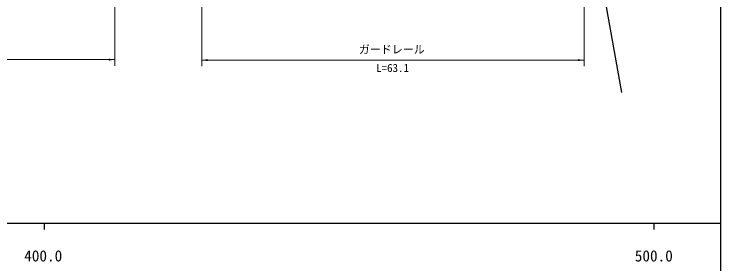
# Model space of a CAD drawing. Units: millimetres, scale not verified. Extents: x 40000 to 680000, y 20000 to 380000.
# Drawn here: x 463072 to 579000, y 198357 to 239231 of the extents above; entities that cross this region are included whole.
import ezdxf
from ezdxf.enums import TextEntityAlignment as Align

# ---------------------------------------------------------------- set-up
doc = ezdxf.new("R2010")
doc.units = ezdxf.units.MM
doc.header["$LTSCALE"] = 1000
for name, color, linetype, lineweight in [('M-BMK-OTRS', 5, 'Continuous', 13), ('M-STR-HTXT', 7, 'Continuous', 13), ('M-TTL-BAND', 7, 'Continuous', 25)]:
    doc.layers.add(name, color=color, linetype=linetype, lineweight=lineweight)
doc.styles.add('ＭＳ ゴシック', font='')
doc.styles.get('ＭＳ ゴシック').set_extended_font_data('MS Gothic')

# ---------------------------------------------------------------- blocks, each defined once
blk = doc.blocks.new('filled_arrow')
at = {"color": 0, "linetype": 'Continuous', "lineweight": -2}
blk.add_solid([(7.5, 1.25), (0, 0), (7.5, -1.25)], dxfattribs=at)

msp = doc.modelspace()

# ---------------------------------------------------------------- linework, layer by layer
at = {"layer": 'M-BMK-OTRS', "lineweight": 25}
msp.add_line((562774, 226403), (547876, 309599), dxfattribs=at)
at = {"layer": 'M-STR-HTXT'}
for p, q in [((479597, 241960), (479597, 230789)), ((493843, 241960), (493843, 230709)), ((556563, 241960), (556563, 230709)), ((421686, 231789), (479597, 231789)), ((493843, 231709), (556563, 231709))]:
    msp.add_line(p, q, dxfattribs=at)
at = {"layer": 'M-TTL-BAND'}
for p, q in [((579000, 20000), (579000, 370000)), ((40000, 205000), (579000, 205000)), ((468000, 205000), (468000, 204000)), ((568000, 205000), (568000, 204000))]:
    msp.add_line(p, q, dxfattribs=at)

# ---------------------------------------------------------------- block references
at = {"layer": 'M-STR-HTXT', "xscale": 133, "yscale": 133, "rotation": 180}
for p in [(479597, 231789), (556563, 231709)]:
    msp.add_blockref('filled_arrow', p, dxfattribs=at)
at = {"layer": 'M-STR-HTXT', "xscale": 133, "yscale": 133}
msp.add_blockref('filled_arrow', (493843, 231709), dxfattribs=at)

# ---------------------------------------------------------------- texts
at = {"layer": 'M-STR-HTXT', "style": 'ＭＳ ゴシック'}
msp.add_text('ガードレール', height=1320, dxfattribs=at).set_placement((519620, 233446), align=Align.MIDDLE_LEFT)
msp.add_text('L=63.1', height=1320, dxfattribs=at).set_placement((525148, 229369), align=Align.BOTTOM_CENTER)
at = {"layer": 'M-TTL-BAND', "style": 'ＭＳ ゴシック'}
for s, p in [('400.0', (467844, 198195)), ('500.0', (568000, 198195))]:
    msp.add_text(s, height=1833, dxfattribs=at).set_placement(p, align=Align.BOTTOM_CENTER)

doc.saveas('drawing.dxf')
